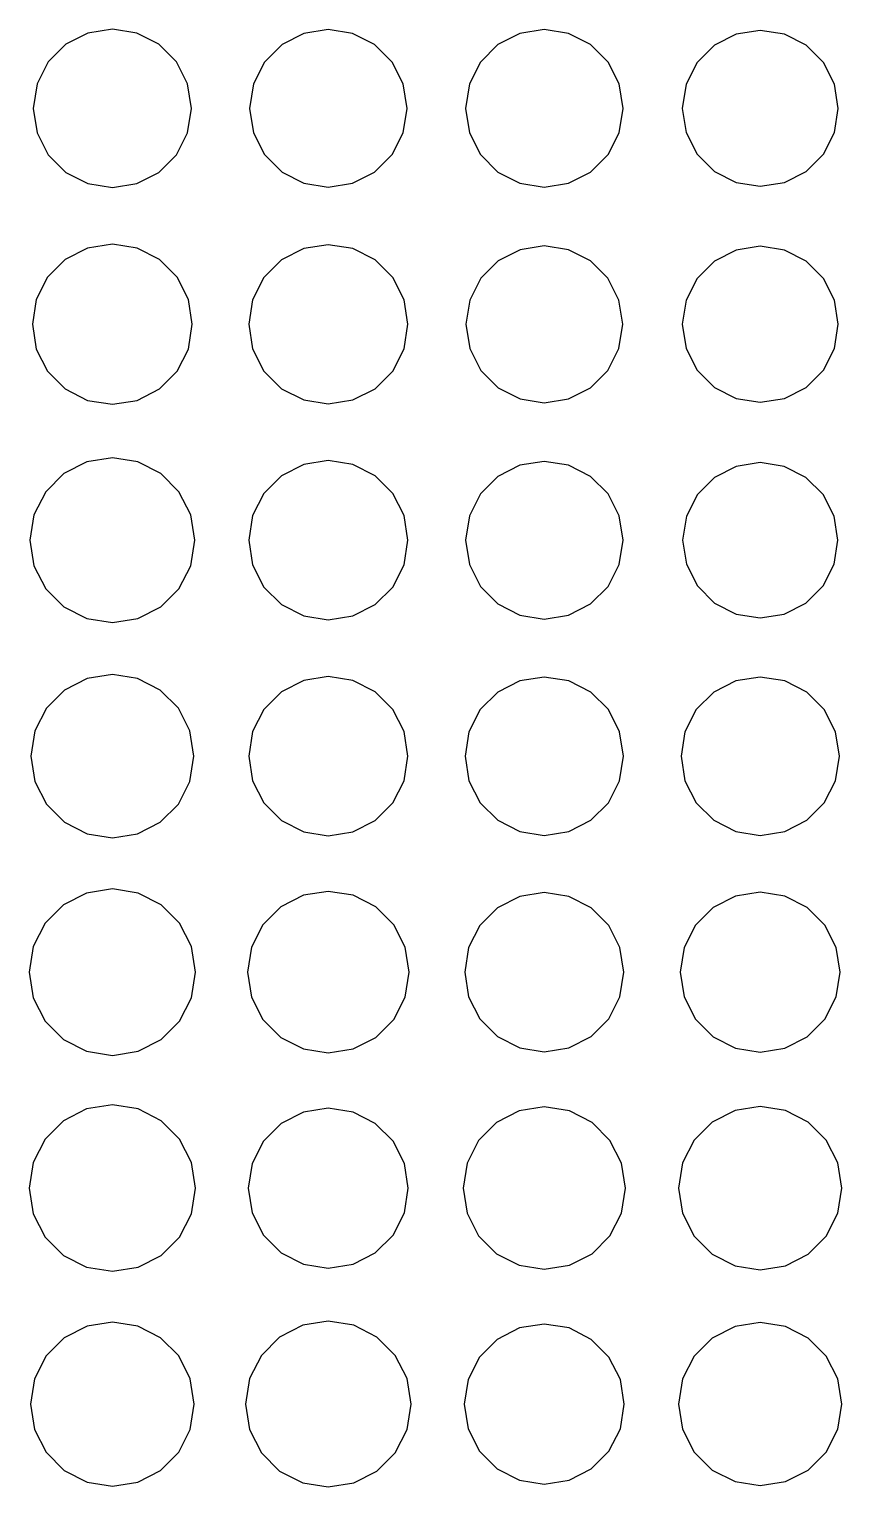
# Model space of a CAD drawing. Header units: metres. Extents: x -319 to 328, y -240 to 246.
# Drawn here: x -317.9 to -250.2, y -3.9 to 117.6 of the extents above; entities that cross this region are included whole.
import ezdxf

# ---------------------------------------------------------------- set-up
doc = ezdxf.new("R2010")
doc.units = ezdxf.units.M

msp = doc.modelspace()

# ---------------------------------------------------------------- linework, layer by layer
for p, q in [((-313.03952, 117.27698, -415.6922), (-314.8794, 116.33951, -415.6922)), ((-311, 117.600006, -415.6922), (-313.03952, 117.27698, -415.6922)), ((-308.96048, 117.27698, -415.6922), (-311, 117.600006, -415.6922)), ((-307.1206, 116.33951, -415.6922), (-308.96048, 117.27698, -415.6922)), ((-295.0292, 117.24527, -415.6922), (-296.8598, 116.31253, -415.6922)), ((-293, 117.56668, -415.6922), (-295.0292, 117.24527, -415.6922)), ((-290.9708, 117.24527, -415.6922), (-293, 117.56668, -415.6922)), ((-289.1402, 116.31253, -415.6922), (-290.9708, 117.24527, -415.6922)), ((-277.0292, 117.24527, -415.6922), (-278.8598, 116.31253, -415.6922)), ((-275, 117.56668, -415.6922), (-277.0292, 117.24527, -415.6922)), ((-272.9708, 117.24527, -415.6922), (-275, 117.56668, -415.6922)), ((-271.1402, 116.31253, -415.6922), (-272.9708, 117.24527, -415.6922)), ((-259.0086, 117.181854, -415.6922), (-260.82062, 116.258606, -415.6922)), ((-257, 117.5, -415.6922), (-259.0086, 117.181854, -415.6922)), ((-254.9914, 117.181854, -415.6922), (-257, 117.5, -415.6922)), ((-253.1794, 116.258606, -415.6922), (-254.9914, 117.181854, -415.6922)), ((-314.8794, 116.33951, -415.6922), (-316.3395, 114.879395, -415.6922)), ((-305.6605, 114.879395, -415.6922), (-307.1206, 116.33951, -415.6922)), ((-296.8598, 116.31253, -415.6922), (-298.31256, 114.8598, -415.6922)), ((-287.68744, 114.8598, -415.6922), (-289.1402, 116.31253, -415.6922)), ((-278.8598, 116.31253, -415.6922), (-280.31256, 114.8598, -415.6922)), ((-269.68744, 114.8598, -415.6922), (-271.1402, 116.31253, -415.6922)), ((-260.82062, 116.258606, -415.6922), (-262.2586, 114.82062, -415.6922)), ((-251.7414, 114.82062, -415.6922), (-253.1794, 116.258606, -415.6922)), ((-316.3395, 114.879395, -415.6922), (-317.27698, 113.03952, -415.6922)), ((-304.72302, 113.03952, -415.6922), (-305.6605, 114.879395, -415.6922)), ((-298.31256, 114.8598, -415.6922), (-299.24527, 113.029205, -415.6922)), ((-286.75473, 113.029205, -415.6922), (-287.68744, 114.8598, -415.6922)), ((-280.31256, 114.8598, -415.6922), (-281.24527, 113.029205, -415.6922)), ((-268.75473, 113.029205, -415.6922), (-269.68744, 114.8598, -415.6922)), ((-262.2586, 114.82062, -415.6922), (-263.18185, 113.008606, -415.6922)), ((-250.81813, 113.008606, -415.6922), (-251.7414, 114.82062, -415.6922)), ((-317.27698, 113.03952, -415.6922), (-317.6, 111, -415.6922)), ((-304.4, 111, -415.6922), (-304.72302, 113.03952, -415.6922)), ((-299.24527, 113.029205, -415.6922), (-299.56665, 111, -415.6922)), ((-286.43335, 111, -415.6922), (-286.75473, 113.029205, -415.6922)), ((-281.24527, 113.029205, -415.6922), (-281.56665, 111, -415.6922)), ((-268.43335, 111, -415.6922), (-268.75473, 113.029205, -415.6922)), ((-263.18185, 113.008606, -415.6922), (-263.5, 111, -415.6922)), ((-250.5, 111, -415.6922), (-250.81813, 113.008606, -415.6922)), ((-317.6, 111, -415.6922), (-317.27698, 108.96048, -415.6922)), ((-304.72302, 108.96048, -415.6922), (-304.4, 111, -415.6922)), ((-299.56665, 111, -415.6922), (-299.24527, 108.970795, -415.6922)), ((-286.75473, 108.970795, -415.6922), (-286.43335, 111, -415.6922)), ((-281.56665, 111, -415.6922), (-281.24527, 108.970795, -415.6922)), ((-268.75473, 108.970795, -415.6922), (-268.43335, 111, -415.6922)), ((-263.5, 111, -415.6922), (-263.1819, 108.991394, -415.6922)), ((-250.81813, 108.991394, -415.6922), (-250.5, 111, -415.6922)), ((-317.27698, 108.96048, -415.6922), (-316.3395, 107.120605, -415.6922)), ((-305.6605, 107.120605, -415.6922), (-304.72302, 108.96048, -415.6922)), ((-299.24527, 108.970795, -415.6922), (-298.31256, 107.1402, -415.6922)), ((-287.68744, 107.1402, -415.6922), (-286.75473, 108.970795, -415.6922)), ((-281.24527, 108.970795, -415.6922), (-280.31256, 107.1402, -415.6922)), ((-269.68744, 107.1402, -415.6922), (-268.75473, 108.970795, -415.6922)), ((-263.1819, 108.991394, -415.6922), (-262.2586, 107.17938, -415.6922)), ((-251.7414, 107.17938, -415.6922), (-250.81813, 108.991394, -415.6922)), ((-316.3395, 107.120605, -415.6922), (-314.8794, 105.66049, -415.6922)), ((-307.1206, 105.66049, -415.6922), (-305.6605, 107.120605, -415.6922)), ((-298.31256, 107.1402, -415.6922), (-296.8598, 105.68747, -415.6922)), ((-289.1402, 105.68744, -415.6922), (-287.68744, 107.1402, -415.6922)), ((-280.31256, 107.1402, -415.6922), (-278.8598, 105.68747, -415.6922)), ((-271.1402, 105.68744, -415.6922), (-269.68744, 107.1402, -415.6922)), ((-262.2586, 107.17938, -415.6922), (-260.82062, 105.741394, -415.6922)), ((-253.1794, 105.741394, -415.6922), (-251.7414, 107.17938, -415.6922)), ((-260.82062, 105.741394, -415.6922), (-259.0086, 104.818146, -415.6922)), ((-254.9914, 104.818146, -415.6922), (-253.1794, 105.741394, -415.6922)), ((-314.8794, 105.66049, -415.6922), (-313.03952, 104.72302, -415.6922)), ((-313.03952, 104.72302, -415.6922), (-311, 104.399994, -415.6922)), ((-311, 104.399994, -415.6922), (-308.96048, 104.72302, -415.6922)), ((-308.96048, 104.72302, -415.6922), (-307.1206, 105.66049, -415.6922)), ((-296.8598, 105.68747, -415.6922), (-295.0292, 104.75473, -415.6922)), ((-295.0292, 104.75473, -415.6922), (-293, 104.43332, -415.6922)), ((-293, 104.43332, -415.6922), (-290.9708, 104.75473, -415.6922)), ((-290.9708, 104.75473, -415.6922), (-289.1402, 105.68744, -415.6922)), ((-278.8598, 105.68747, -415.6922), (-277.0292, 104.75473, -415.6922)), ((-277.0292, 104.75473, -415.6922), (-275, 104.43332, -415.6922)), ((-275, 104.43332, -415.6922), (-272.9708, 104.75473, -415.6922)), ((-272.9708, 104.75473, -415.6922), (-271.1402, 105.68744, -415.6922)), ((-259.0086, 104.818146, -415.6922), (-257, 104.5, -415.6922)), ((-257, 104.5, -415.6922), (-254.9914, 104.818146, -415.6922)), ((-311, 99.66666, -415.6922), (-313.06012, 99.34036, -415.6922)), ((-308.93988, 99.34036, -415.6922), (-311, 99.66666, -415.6922)), ((-293, 99.63333, -415.6922), (-295.0498, 99.308685, -415.6922)), ((-290.9502, 99.308685, -415.6922), (-293, 99.63333, -415.6922)), ((-313.06012, 99.34036, -415.6922), (-314.91858, 98.39343, -415.6922)), ((-307.08142, 98.39343, -415.6922), (-308.93988, 99.34036, -415.6922)), ((-295.0498, 99.308685, -415.6922), (-296.899, 98.366486, -415.6922)), ((-289.101, 98.366486, -415.6922), (-290.9502, 99.308685, -415.6922)), ((-277.01892, 99.21356, -415.6922), (-278.8402, 98.28558, -415.6922)), ((-275, 99.533325, -415.6922), (-277.01892, 99.21356, -415.6922)), ((-272.98108, 99.21356, -415.6922), (-275, 99.533325, -415.6922)), ((-271.1598, 98.28558, -415.6922), (-272.98108, 99.21356, -415.6922)), ((-259.0086, 99.181854, -415.6922), (-260.82062, 98.258606, -415.6922)), ((-257, 99.5, -415.6922), (-259.0086, 99.181854, -415.6922)), ((-254.9914, 99.181854, -415.6922), (-257, 99.5, -415.6922)), ((-253.1794, 98.258606, -415.6922), (-254.9914, 99.181854, -415.6922)), ((-314.91858, 98.39343, -415.6922), (-316.39343, 96.91858, -415.6922)), ((-305.60657, 96.91858, -415.6922), (-307.08142, 98.39343, -415.6922)), ((-296.899, 98.366486, -415.6922), (-298.3665, 96.89899, -415.6922)), ((-287.6335, 96.89899, -415.6922), (-289.101, 98.366486, -415.6922)), ((-278.8402, 98.28558, -415.6922), (-280.28558, 96.84021, -415.6922)), ((-269.71442, 96.84021, -415.6922), (-271.1598, 98.28558, -415.6922)), ((-260.82062, 98.258606, -415.6922), (-262.2586, 96.82062, -415.6922)), ((-251.7414, 96.82062, -415.6922), (-253.1794, 98.258606, -415.6922)), ((-316.39343, 96.91858, -415.6922), (-317.34036, 95.06012, -415.6922)), ((-304.65964, 95.06012, -415.6922), (-305.60657, 96.91858, -415.6922)), ((-298.3665, 96.89899, -415.6922), (-299.3087, 95.049805, -415.6922)), ((-286.6913, 95.049805, -415.6922), (-287.6335, 96.89899, -415.6922)), ((-280.28558, 96.84021, -415.6922), (-281.21356, 95.01892, -415.6922)), ((-268.78644, 95.01892, -415.6922), (-269.71442, 96.84021, -415.6922)), ((-262.2586, 96.82062, -415.6922), (-263.18185, 95.008606, -415.6922)), ((-250.81813, 95.008606, -415.6922), (-251.7414, 96.82062, -415.6922)), ((-317.34036, 95.06012, -415.6922), (-317.66666, 93, -415.6922)), ((-304.33334, 93, -415.6922), (-304.65964, 95.06012, -415.6922)), ((-299.3087, 95.049805, -415.6922), (-299.63333, 93, -415.6922)), ((-286.36667, 93, -415.6922), (-286.6913, 95.049805, -415.6922)), ((-281.21356, 95.01892, -415.6922), (-281.53333, 93, -415.6922)), ((-268.46667, 93, -415.6922), (-268.78644, 95.01892, -415.6922)), ((-263.18185, 95.008606, -415.6922), (-263.5, 93, -415.6922)), ((-250.5, 93, -415.6922), (-250.81813, 95.008606, -415.6922)), ((-317.66666, 93, -415.6922), (-317.34036, 90.93988, -415.6922)), ((-304.65964, 90.93988, -415.6922), (-304.33334, 93, -415.6922)), ((-299.63333, 93, -415.6922), (-299.3087, 90.950195, -415.6922)), ((-286.6913, 90.950195, -415.6922), (-286.36667, 93, -415.6922)), ((-281.53333, 93, -415.6922), (-281.21356, 90.98108, -415.6922)), ((-268.78644, 90.98108, -415.6922), (-268.46667, 93, -415.6922)), ((-263.5, 93, -415.6922), (-263.1819, 90.991394, -415.6922)), ((-250.81813, 90.991394, -415.6922), (-250.5, 93, -415.6922)), ((-317.34036, 90.93988, -415.6922), (-316.39343, 89.08142, -415.6922)), ((-305.60657, 89.08142, -415.6922), (-304.65964, 90.93988, -415.6922)), ((-299.3087, 90.950195, -415.6922), (-298.3665, 89.10101, -415.6922)), ((-287.6335, 89.10101, -415.6922), (-286.6913, 90.950195, -415.6922)), ((-281.21356, 90.98108, -415.6922), (-280.28558, 89.15979, -415.6922)), ((-269.71442, 89.15979, -415.6922), (-268.78644, 90.98108, -415.6922)), ((-263.1819, 90.991394, -415.6922), (-262.2586, 89.17938, -415.6922)), ((-251.7414, 89.17938, -415.6922), (-250.81813, 90.991394, -415.6922)), ((-316.39343, 89.08142, -415.6922), (-314.91858, 87.60657, -415.6922)), ((-307.08142, 87.60657, -415.6922), (-305.60657, 89.08142, -415.6922)), ((-298.3665, 89.10101, -415.6922), (-296.899, 87.633514, -415.6922)), ((-289.101, 87.633514, -415.6922), (-287.6335, 89.10101, -415.6922)), ((-280.28558, 89.15979, -415.6922), (-278.8402, 87.71442, -415.6922)), ((-271.1598, 87.71442, -415.6922), (-269.71442, 89.15979, -415.6922)), ((-262.2586, 89.17938, -415.6922), (-260.82062, 87.741394, -415.6922)), ((-253.1794, 87.741394, -415.6922), (-251.7414, 89.17938, -415.6922)), ((-314.91858, 87.60657, -415.6922), (-313.06012, 86.65964, -415.6922)), ((-308.93988, 86.65964, -415.6922), (-307.08142, 87.60657, -415.6922)), ((-296.899, 87.633514, -415.6922), (-295.0498, 86.691315, -415.6922)), ((-290.9502, 86.691315, -415.6922), (-289.101, 87.633514, -415.6922)), ((-278.8402, 87.71442, -415.6922), (-277.01892, 86.78644, -415.6922)), ((-272.98108, 86.78644, -415.6922), (-271.1598, 87.71442, -415.6922)), ((-260.82062, 87.741394, -415.6922), (-259.0086, 86.818146, -415.6922)), ((-254.9914, 86.818146, -415.6922), (-253.1794, 87.741394, -415.6922)), ((-313.06012, 86.65964, -415.6922), (-311, 86.33334, -415.6922)), ((-311, 86.33334, -415.6922), (-308.93988, 86.65964, -415.6922)), ((-295.0498, 86.691315, -415.6922), (-293, 86.36667, -415.6922)), ((-293, 86.36667, -415.6922), (-290.9502, 86.691315, -415.6922)), ((-277.01892, 86.78644, -415.6922), (-275, 86.466675, -415.6922)), ((-275, 86.466675, -415.6922), (-272.98108, 86.78644, -415.6922)), ((-259.0086, 86.818146, -415.6922), (-257, 86.5, -415.6922)), ((-257, 86.5, -415.6922), (-254.9914, 86.818146, -415.6922)), ((-313.12192, 81.53058, -415.6922), (-315.03613, 80.55524, -415.6922)), ((-311, 81.86667, -415.6922), (-313.12192, 81.53058, -415.6922)), ((-308.87808, 81.53058, -415.6922), (-311, 81.86667, -415.6922)), ((-306.96387, 80.55524, -415.6922), (-308.87808, 81.53058, -415.6922)), ((-293, 81.63333, -415.6922), (-295.0498, 81.308685, -415.6922)), ((-290.9502, 81.308685, -415.6922), (-293, 81.63333, -415.6922)), ((-275, 81.56668, -415.6922), (-277.0292, 81.24527, -415.6922)), ((-272.9708, 81.24527, -415.6922), (-275, 81.56668, -415.6922)), ((-257, 81.466675, -415.6922), (-258.99832, 81.15018, -415.6922)), ((-255.0017, 81.15018, -415.6922), (-257, 81.466675, -415.6922)), ((-315.03613, 80.55524, -415.6922), (-316.55524, 79.03613, -415.6922)), ((-305.44476, 79.03613, -415.6922), (-306.96387, 80.55524, -415.6922)), ((-296.899, 80.366486, -415.6922), (-298.3665, 78.89899, -415.6922)), ((-295.0498, 81.308685, -415.6922), (-296.899, 80.366486, -415.6922)), ((-289.101, 80.366486, -415.6922), (-290.9502, 81.308685, -415.6922)), ((-287.6335, 78.89899, -415.6922), (-289.101, 80.366486, -415.6922)), ((-278.8598, 80.31253, -415.6922), (-280.31256, 78.8598, -415.6922)), ((-277.0292, 81.24527, -415.6922), (-278.8598, 80.31253, -415.6922)), ((-271.1402, 80.31253, -415.6922), (-272.9708, 81.24527, -415.6922)), ((-269.68744, 78.8598, -415.6922), (-271.1402, 80.31253, -415.6922)), ((-260.80103, 80.23163, -415.6922), (-262.23163, 78.801025, -415.6922)), ((-258.99832, 81.15018, -415.6922), (-260.80103, 80.23163, -415.6922)), ((-253.19899, 80.23163, -415.6922), (-255.0017, 81.15018, -415.6922)), ((-251.76836, 78.801025, -415.6922), (-253.19899, 80.23163, -415.6922)), ((-316.55524, 79.03613, -415.6922), (-317.53058, 77.12192, -415.6922)), ((-304.46942, 77.12192, -415.6922), (-305.44476, 79.03613, -415.6922)), ((-298.3665, 78.89899, -415.6922), (-299.3087, 77.049805, -415.6922)), ((-286.6913, 77.049805, -415.6922), (-287.6335, 78.89899, -415.6922)), ((-280.31256, 78.8598, -415.6922), (-281.24527, 77.029205, -415.6922)), ((-268.75473, 77.029205, -415.6922), (-269.68744, 78.8598, -415.6922)), ((-262.23163, 78.801025, -415.6922), (-263.15018, 76.99832, -415.6922)), ((-250.84984, 76.99832, -415.6922), (-251.76836, 78.801025, -415.6922)), ((-317.53058, 77.12192, -415.6922), (-317.86667, 75, -415.6922)), ((-304.13333, 75, -415.6922), (-304.46942, 77.12192, -415.6922)), ((-299.3087, 77.049805, -415.6922), (-299.63333, 75, -415.6922)), ((-286.36667, 75, -415.6922), (-286.6913, 77.049805, -415.6922)), ((-281.24527, 77.029205, -415.6922), (-281.56665, 75, -415.6922)), ((-268.43335, 75, -415.6922), (-268.75473, 77.029205, -415.6922)), ((-263.15018, 76.99832, -415.6922), (-263.46667, 75, -415.6922)), ((-250.53333, 75, -415.6922), (-250.84984, 76.99832, -415.6922)), ((-317.86667, 75, -415.6922), (-317.53058, 72.87808, -415.6922)), ((-304.46942, 72.87808, -415.6922), (-304.13333, 75, -415.6922)), ((-299.63333, 75, -415.6922), (-299.3087, 72.950195, -415.6922)), ((-286.6913, 72.950195, -415.6922), (-286.36667, 75, -415.6922)), ((-281.56665, 75, -415.6922), (-281.24527, 72.970795, -415.6922)), ((-268.75473, 72.970795, -415.6922), (-268.43335, 75, -415.6922)), ((-263.46667, 75, -415.6922), (-263.15018, 73.00168, -415.6922)), ((-250.84984, 73.00168, -415.6922), (-250.53333, 75, -415.6922)), ((-299.3087, 72.950195, -415.6922), (-298.3665, 71.10101, -415.6922)), ((-287.6335, 71.10101, -415.6922), (-286.6913, 72.950195, -415.6922)), ((-281.24527, 72.970795, -415.6922), (-280.31256, 71.1402, -415.6922)), ((-269.68744, 71.1402, -415.6922), (-268.75473, 72.970795, -415.6922)), ((-263.15018, 73.00168, -415.6922), (-262.23163, 71.198975, -415.6922)), ((-251.76836, 71.198975, -415.6922), (-250.84984, 73.00168, -415.6922)), ((-317.53058, 72.87808, -415.6922), (-316.55524, 70.96387, -415.6922)), ((-305.44476, 70.96387, -415.6922), (-304.46942, 72.87808, -415.6922)), ((-316.55524, 70.96387, -415.6922), (-315.03613, 69.44476, -415.6922)), ((-306.96387, 69.44476, -415.6922), (-305.44476, 70.96387, -415.6922)), ((-298.3665, 71.10101, -415.6922), (-296.899, 69.633514, -415.6922)), ((-289.101, 69.633514, -415.6922), (-287.6335, 71.10101, -415.6922)), ((-280.31256, 71.1402, -415.6922), (-278.8598, 69.68747, -415.6922)), ((-271.1402, 69.68744, -415.6922), (-269.68744, 71.1402, -415.6922)), ((-262.23163, 71.198975, -415.6922), (-260.80103, 69.76837, -415.6922)), ((-253.19899, 69.76834, -415.6922), (-251.76836, 71.198975, -415.6922)), ((-315.03613, 69.44476, -415.6922), (-313.12192, 68.46942, -415.6922)), ((-308.87808, 68.46942, -415.6922), (-306.96387, 69.44476, -415.6922)), ((-296.899, 69.633514, -415.6922), (-295.0498, 68.691315, -415.6922)), ((-290.9502, 68.691315, -415.6922), (-289.101, 69.633514, -415.6922)), ((-278.8598, 69.68747, -415.6922), (-277.0292, 68.75473, -415.6922)), ((-272.9708, 68.75473, -415.6922), (-271.1402, 69.68744, -415.6922)), ((-260.80103, 69.76837, -415.6922), (-258.99832, 68.84982, -415.6922)), ((-255.00168, 68.84982, -415.6922), (-253.19899, 69.76834, -415.6922)), ((-313.12192, 68.46942, -415.6922), (-311, 68.13333, -415.6922)), ((-311, 68.13333, -415.6922), (-308.87808, 68.46942, -415.6922)), ((-295.0498, 68.691315, -415.6922), (-293, 68.36667, -415.6922)), ((-293, 68.36667, -415.6922), (-290.9502, 68.691315, -415.6922)), ((-277.0292, 68.75473, -415.6922), (-275, 68.43332, -415.6922)), ((-275, 68.43332, -415.6922), (-272.9708, 68.75473, -415.6922)), ((-258.99832, 68.84982, -415.6922), (-257, 68.533325, -415.6922)), ((-257, 68.533325, -415.6922), (-255.00168, 68.84982, -415.6922)), ((-313.10132, 63.467194, -415.6922), (-314.99695, 62.501312, -415.6922)), ((-311, 63.799988, -415.6922), (-313.10132, 63.467194, -415.6922)), ((-308.89868, 63.467194, -415.6922), (-311, 63.799988, -415.6922)), ((-307.00305, 62.501312, -415.6922), (-308.89868, 63.467194, -415.6922)), ((-295.0498, 63.308685, -415.6922), (-296.899, 62.366486, -415.6922)), ((-293, 63.63333, -415.6922), (-295.0498, 63.308685, -415.6922)), ((-290.9502, 63.308685, -415.6922), (-293, 63.63333, -415.6922)), ((-289.101, 62.366486, -415.6922), (-290.9502, 63.308685, -415.6922)), ((-277.03952, 63.276978, -415.6922), (-278.8794, 62.339508, -415.6922)), ((-275, 63.600006, -415.6922), (-277.03952, 63.276978, -415.6922)), ((-272.96048, 63.276978, -415.6922), (-275, 63.600006, -415.6922)), ((-271.1206, 62.339508, -415.6922), (-272.96048, 63.276978, -415.6922)), ((-259.03952, 63.276978, -415.6922), (-260.8794, 62.339508, -415.6922)), ((-257, 63.600006, -415.6922), (-259.03952, 63.276978, -415.6922)), ((-254.96048, 63.276978, -415.6922), (-257, 63.600006, -415.6922)), ((-253.12062, 62.339508, -415.6922), (-254.96048, 63.276978, -415.6922)), ((-314.99695, 62.501312, -415.6922), (-316.5013, 60.99695, -415.6922)), ((-305.4987, 60.99695, -415.6922), (-307.00305, 62.501312, -415.6922)), ((-296.899, 62.366486, -415.6922), (-298.3665, 60.898987, -415.6922)), ((-287.6335, 60.898987, -415.6922), (-289.101, 62.366486, -415.6922)), ((-278.8794, 62.339508, -415.6922), (-280.3395, 60.879395, -415.6922)), ((-269.6605, 60.879395, -415.6922), (-271.1206, 62.339508, -415.6922)), ((-260.8794, 62.339508, -415.6922), (-262.3395, 60.879395, -415.6922)), ((-251.66049, 60.879395, -415.6922), (-253.12062, 62.339508, -415.6922)), ((-316.5013, 60.99695, -415.6922), (-317.4672, 59.10132, -415.6922)), ((-304.5328, 59.10132, -415.6922), (-305.4987, 60.99695, -415.6922)), ((-298.3665, 60.898987, -415.6922), (-299.3087, 59.049805, -415.6922)), ((-286.6913, 59.049805, -415.6922), (-287.6335, 60.898987, -415.6922)), ((-280.3395, 60.879395, -415.6922), (-281.27698, 59.03952, -415.6922)), ((-268.72302, 59.03952, -415.6922), (-269.6605, 60.879395, -415.6922)), ((-262.3395, 60.879395, -415.6922), (-263.27698, 59.03952, -415.6922)), ((-250.72302, 59.03952, -415.6922), (-251.66049, 60.879395, -415.6922)), ((-317.4672, 59.10132, -415.6922), (-317.8, 57, -415.6922)), ((-304.2, 57, -415.6922), (-304.5328, 59.10132, -415.6922)), ((-299.3087, 59.049805, -415.6922), (-299.63333, 57, -415.6922)), ((-286.36667, 57, -415.6922), (-286.6913, 59.049805, -415.6922)), ((-281.27698, 59.03952, -415.6922), (-281.6, 57, -415.6922)), ((-268.4, 57, -415.6922), (-268.72302, 59.03952, -415.6922)), ((-263.27698, 59.03952, -415.6922), (-263.6, 57, -415.6922)), ((-250.4, 57, -415.6922), (-250.72302, 59.03952, -415.6922)), ((-317.8, 57, -415.6922), (-317.4672, 54.89868, -415.6922)), ((-304.5328, 54.89868, -415.6922), (-304.2, 57, -415.6922)), ((-299.63333, 57, -415.6922), (-299.3087, 54.950195, -415.6922)), ((-286.6913, 54.950195, -415.6922), (-286.36667, 57, -415.6922)), ((-281.6, 57, -415.6922), (-281.27698, 54.96048, -415.6922)), ((-268.72302, 54.96048, -415.6922), (-268.4, 57, -415.6922)), ((-263.6, 57, -415.6922), (-263.27698, 54.96048, -415.6922)), ((-250.72302, 54.96048, -415.6922), (-250.4, 57, -415.6922)), ((-317.4672, 54.89868, -415.6922), (-316.5013, 53.00305, -415.6922)), ((-305.4987, 53.00305, -415.6922), (-304.5328, 54.89868, -415.6922)), ((-299.3087, 54.950195, -415.6922), (-298.3665, 53.101013, -415.6922)), ((-287.6335, 53.101013, -415.6922), (-286.6913, 54.950195, -415.6922)), ((-281.27698, 54.96048, -415.6922), (-280.3395, 53.120605, -415.6922)), ((-269.6605, 53.120605, -415.6922), (-268.72302, 54.96048, -415.6922)), ((-263.27698, 54.96048, -415.6922), (-262.3395, 53.120605, -415.6922)), ((-251.66049, 53.120605, -415.6922), (-250.72302, 54.96048, -415.6922)), ((-316.5013, 53.00305, -415.6922), (-314.99695, 51.498688, -415.6922)), ((-307.00305, 51.498688, -415.6922), (-305.4987, 53.00305, -415.6922)), ((-298.3665, 53.101013, -415.6922), (-296.899, 51.633514, -415.6922)), ((-289.101, 51.633514, -415.6922), (-287.6335, 53.101013, -415.6922)), ((-280.3395, 53.120605, -415.6922), (-278.8794, 51.660492, -415.6922)), ((-271.1206, 51.660492, -415.6922), (-269.6605, 53.120605, -415.6922)), ((-262.3395, 53.120605, -415.6922), (-260.8794, 51.660492, -415.6922)), ((-253.12062, 51.660492, -415.6922), (-251.66049, 53.120605, -415.6922)), ((-314.99695, 51.498688, -415.6922), (-313.10132, 50.532806, -415.6922)), ((-308.89868, 50.532806, -415.6922), (-307.00305, 51.498688, -415.6922)), ((-296.899, 51.633514, -415.6922), (-295.0498, 50.691315, -415.6922)), ((-290.9502, 50.691315, -415.6922), (-289.101, 51.633514, -415.6922)), ((-278.8794, 51.660492, -415.6922), (-277.03952, 50.723022, -415.6922)), ((-272.96048, 50.723022, -415.6922), (-271.1206, 51.660492, -415.6922)), ((-260.8794, 51.660492, -415.6922), (-259.03952, 50.723022, -415.6922)), ((-254.96048, 50.723022, -415.6922), (-253.12062, 51.660492, -415.6922)), ((-313.10132, 50.532806, -415.6922), (-311, 50.200012, -415.6922)), ((-311, 50.200012, -415.6922), (-308.89868, 50.532806, -415.6922)), ((-295.0498, 50.691315, -415.6922), (-293, 50.36667, -415.6922)), ((-293, 50.36667, -415.6922), (-290.9502, 50.691315, -415.6922)), ((-277.03952, 50.723022, -415.6922), (-275, 50.399994, -415.6922)), ((-275, 50.399994, -415.6922), (-272.96048, 50.723022, -415.6922)), ((-259.03952, 50.723022, -415.6922), (-257, 50.399994, -415.6922)), ((-257, 50.399994, -415.6922), (-254.96048, 50.723022, -415.6922)), ((-313.14252, 45.593994, -415.6922), (-315.07532, 44.60919, -415.6922)), ((-311, 45.93332, -415.6922), (-313.14252, 45.593994, -415.6922)), ((-308.85748, 45.593994, -415.6922), (-311, 45.93332, -415.6922)), ((-306.92468, 44.60919, -415.6922), (-308.85748, 45.593994, -415.6922)), ((-295.08072, 45.403778, -415.6922), (-296.95776, 44.447388, -415.6922)), ((-293, 45.733337, -415.6922), (-295.08072, 45.403778, -415.6922)), ((-290.91928, 45.403778, -415.6922), (-293, 45.733337, -415.6922)), ((-289.04224, 44.447388, -415.6922), (-290.91928, 45.403778, -415.6922)), ((-277.0498, 45.308685, -415.6922), (-278.899, 44.366486, -415.6922)), ((-275, 45.63333, -415.6922), (-277.0498, 45.308685, -415.6922)), ((-272.9502, 45.308685, -415.6922), (-275, 45.63333, -415.6922)), ((-271.101, 44.366486, -415.6922), (-272.9502, 45.308685, -415.6922)), ((-259.06012, 45.340363, -415.6922), (-260.91858, 44.393433, -415.6922)), ((-257, 45.666656, -415.6922), (-259.06012, 45.340363, -415.6922)), ((-254.93988, 45.340363, -415.6922), (-257, 45.666656, -415.6922)), ((-253.08142, 44.393433, -415.6922), (-254.93988, 45.340363, -415.6922)), ((-315.07532, 44.60919, -415.6922), (-316.6092, 43.075317, -415.6922)), ((-305.3908, 43.075317, -415.6922), (-306.92468, 44.60919, -415.6922)), ((-296.95776, 44.447388, -415.6922), (-298.4474, 42.957764, -415.6922)), ((-287.5526, 42.957764, -415.6922), (-289.04224, 44.447388, -415.6922)), ((-278.899, 44.366486, -415.6922), (-280.3665, 42.898987, -415.6922)), ((-269.6335, 42.898987, -415.6922), (-271.101, 44.366486, -415.6922)), ((-260.91858, 44.393433, -415.6922), (-262.39343, 42.91858, -415.6922)), ((-251.60655, 42.91858, -415.6922), (-253.08142, 44.393433, -415.6922)), ((-316.6092, 43.075317, -415.6922), (-317.594, 41.142517, -415.6922)), ((-304.406, 41.142517, -415.6922), (-305.3908, 43.075317, -415.6922)), ((-298.4474, 42.957764, -415.6922), (-299.40378, 41.08072, -415.6922)), ((-286.59622, 41.08072, -415.6922), (-287.5526, 42.957764, -415.6922)), ((-280.3665, 42.898987, -415.6922), (-281.3087, 41.049805, -415.6922)), ((-268.6913, 41.049805, -415.6922), (-269.6335, 42.898987, -415.6922)), ((-262.39343, 42.91858, -415.6922), (-263.3404, 41.06012, -415.6922)), ((-250.65962, 41.06012, -415.6922), (-251.60655, 42.91858, -415.6922)), ((-317.594, 41.142517, -415.6922), (-317.93332, 39, -415.6922)), ((-304.06668, 39, -415.6922), (-304.406, 41.142517, -415.6922)), ((-299.40378, 41.08072, -415.6922), (-299.73334, 39, -415.6922)), ((-286.26666, 39, -415.6922), (-286.59622, 41.08072, -415.6922)), ((-281.3087, 41.049805, -415.6922), (-281.63333, 39, -415.6922)), ((-268.36667, 39, -415.6922), (-268.6913, 41.049805, -415.6922)), ((-263.3404, 41.06012, -415.6922), (-263.66666, 39, -415.6922)), ((-250.33334, 39, -415.6922), (-250.65962, 41.06012, -415.6922)), ((-317.93332, 39, -415.6922), (-317.594, 36.857483, -415.6922)), ((-304.406, 36.857483, -415.6922), (-304.06668, 39, -415.6922)), ((-299.73334, 39, -415.6922), (-299.40378, 36.91928, -415.6922)), ((-286.59622, 36.91928, -415.6922), (-286.26666, 39, -415.6922)), ((-281.63333, 39, -415.6922), (-281.3087, 36.950195, -415.6922)), ((-268.6913, 36.950195, -415.6922), (-268.36667, 39, -415.6922)), ((-263.66666, 39, -415.6922), (-263.3404, 36.93988, -415.6922)), ((-250.65962, 36.93988, -415.6922), (-250.33334, 39, -415.6922)), ((-317.594, 36.857483, -415.6922), (-316.6092, 34.924683, -415.6922)), ((-305.3908, 34.924683, -415.6922), (-304.406, 36.857483, -415.6922)), ((-299.40378, 36.91928, -415.6922), (-298.4474, 35.042236, -415.6922)), ((-287.5526, 35.042236, -415.6922), (-286.59622, 36.91928, -415.6922)), ((-281.3087, 36.950195, -415.6922), (-280.3665, 35.101013, -415.6922)), ((-269.6335, 35.101013, -415.6922), (-268.6913, 36.950195, -415.6922)), ((-263.3404, 36.93988, -415.6922), (-262.39343, 35.08142, -415.6922)), ((-251.60655, 35.08142, -415.6922), (-250.65962, 36.93988, -415.6922)), ((-316.6092, 34.924683, -415.6922), (-315.07532, 33.39081, -415.6922)), ((-306.92468, 33.39081, -415.6922), (-305.3908, 34.924683, -415.6922)), ((-298.4474, 35.042236, -415.6922), (-296.95776, 33.552612, -415.6922)), ((-289.04224, 33.552612, -415.6922), (-287.5526, 35.042236, -415.6922)), ((-280.3665, 35.101013, -415.6922), (-278.899, 33.633514, -415.6922)), ((-271.101, 33.633514, -415.6922), (-269.6335, 35.101013, -415.6922)), ((-262.39343, 35.08142, -415.6922), (-260.91858, 33.606567, -415.6922)), ((-253.08144, 33.606567, -415.6922), (-251.60655, 35.08142, -415.6922)), ((-315.07532, 33.39081, -415.6922), (-313.14252, 32.406006, -415.6922)), ((-308.85748, 32.406006, -415.6922), (-306.92468, 33.39081, -415.6922)), ((-296.95776, 33.552612, -415.6922), (-295.08072, 32.596222, -415.6922)), ((-290.91928, 32.596222, -415.6922), (-289.04224, 33.552612, -415.6922)), ((-278.899, 33.633514, -415.6922), (-277.0498, 32.691315, -415.6922)), ((-272.9502, 32.691315, -415.6922), (-271.101, 33.633514, -415.6922)), ((-260.91858, 33.606567, -415.6922), (-259.06012, 32.659637, -415.6922)), ((-254.93988, 32.659637, -415.6922), (-253.08144, 33.606567, -415.6922)), ((-313.14252, 32.406006, -415.6922), (-311, 32.06668, -415.6922)), ((-311, 32.06668, -415.6922), (-308.85748, 32.406006, -415.6922)), ((-295.08072, 32.596222, -415.6922), (-293, 32.266663, -415.6922)), ((-293, 32.266663, -415.6922), (-290.91928, 32.596222, -415.6922)), ((-277.0498, 32.691315, -415.6922), (-275, 32.36667, -415.6922)), ((-275, 32.36667, -415.6922), (-272.9502, 32.691315, -415.6922)), ((-259.06012, 32.659637, -415.6922), (-257, 32.333344, -415.6922)), ((-257, 32.333344, -415.6922), (-254.93988, 32.659637, -415.6922)), ((-313.14252, 27.593994, -415.6922), (-315.07532, 26.609192, -415.6922)), ((-311, 27.93332, -415.6922), (-313.14252, 27.593994, -415.6922)), ((-308.85748, 27.593994, -415.6922), (-311, 27.93332, -415.6922)), ((-306.92468, 26.609192, -415.6922), (-308.85748, 27.593994, -415.6922)), ((-295.06012, 27.340363, -415.6922), (-296.91858, 26.393433, -415.6922)), ((-293, 27.666656, -415.6922), (-295.06012, 27.340363, -415.6922)), ((-290.93988, 27.340363, -415.6922), (-293, 27.666656, -415.6922)), ((-289.08142, 26.393433, -415.6922), (-290.93988, 27.340363, -415.6922)), ((-277.091, 27.435486, -415.6922), (-278.97736, 26.474335, -415.6922)), ((-275, 27.766663, -415.6922), (-277.091, 27.435486, -415.6922)), ((-272.909, 27.435486, -415.6922), (-275, 27.766663, -415.6922)), ((-271.02264, 26.474335, -415.6922), (-272.909, 27.435486, -415.6922)), ((-259.10132, 27.467194, -415.6922), (-260.99695, 26.501312, -415.6922)), ((-257, 27.799988, -415.6922), (-259.10132, 27.467194, -415.6922)), ((-254.89868, 27.467194, -415.6922), (-257, 27.799988, -415.6922)), ((-253.00305, 26.501312, -415.6922), (-254.89868, 27.467194, -415.6922)), ((-315.07532, 26.609192, -415.6922), (-316.6092, 25.075317, -415.6922)), ((-305.3908, 25.075317, -415.6922), (-306.92468, 26.609192, -415.6922)), ((-296.91858, 26.393433, -415.6922), (-298.39343, 24.91858, -415.6922)), ((-287.60657, 24.91858, -415.6922), (-289.08142, 26.393433, -415.6922)), ((-278.97736, 26.474335, -415.6922), (-280.47437, 24.977356, -415.6922)), ((-269.52563, 24.977356, -415.6922), (-271.02264, 26.474335, -415.6922)), ((-260.99695, 26.501312, -415.6922), (-262.5013, 24.996948, -415.6922)), ((-251.49869, 24.996948, -415.6922), (-253.00305, 26.501312, -415.6922)), ((-316.6092, 25.075317, -415.6922), (-317.594, 23.142517, -415.6922)), ((-304.406, 23.142517, -415.6922), (-305.3908, 25.075317, -415.6922)), ((-298.39343, 24.91858, -415.6922), (-299.34036, 23.06012, -415.6922)), ((-286.6596, 23.06012, -415.6922), (-287.60657, 24.91858, -415.6922)), ((-280.47437, 24.977356, -415.6922), (-281.4355, 23.091003, -415.6922)), ((-268.5645, 23.091003, -415.6922), (-269.52563, 24.977356, -415.6922)), ((-262.5013, 24.996948, -415.6922), (-263.4672, 23.101318, -415.6922)), ((-250.5328, 23.101318, -415.6922), (-251.49869, 24.996948, -415.6922)), ((-317.594, 23.142517, -415.6922), (-317.93332, 21, -415.6922)), ((-304.06668, 21, -415.6922), (-304.406, 23.142517, -415.6922)), ((-281.4355, 23.091003, -415.6922), (-281.76666, 21, -415.6922)), ((-268.23334, 21, -415.6922), (-268.5645, 23.091003, -415.6922)), ((-263.4672, 23.101318, -415.6922), (-263.8, 21, -415.6922)), ((-250.2, 21, -415.6922), (-250.5328, 23.101318, -415.6922)), ((-299.34036, 23.06012, -415.6922), (-299.66666, 21, -415.6922)), ((-286.33334, 21, -415.6922), (-286.6596, 23.06012, -415.6922)), ((-317.93332, 21, -415.6922), (-317.594, 18.857483, -415.6922)), ((-304.406, 18.857483, -415.6922), (-304.06668, 21, -415.6922)), ((-299.66666, 21, -415.6922), (-299.3404, 18.93988, -415.6922)), ((-286.6596, 18.93988, -415.6922), (-286.33334, 21, -415.6922)), ((-281.76666, 21, -415.6922), (-281.4355, 18.908997, -415.6922)), ((-268.5645, 18.908997, -415.6922), (-268.23334, 21, -415.6922)), ((-263.8, 21, -415.6922), (-263.4672, 18.898682, -415.6922)), ((-250.5328, 18.898682, -415.6922), (-250.2, 21, -415.6922)), ((-317.594, 18.857483, -415.6922), (-316.6092, 16.924683, -415.6922)), ((-305.3908, 16.924683, -415.6922), (-304.406, 18.857483, -415.6922)), ((-299.3404, 18.93988, -415.6922), (-298.39343, 17.08142, -415.6922)), ((-287.60657, 17.08142, -415.6922), (-286.6596, 18.93988, -415.6922)), ((-281.4355, 18.908997, -415.6922), (-280.47437, 17.022644, -415.6922)), ((-269.52567, 17.022644, -415.6922), (-268.5645, 18.908997, -415.6922)), ((-263.4672, 18.898682, -415.6922), (-262.5013, 17.003052, -415.6922)), ((-251.49869, 17.003052, -415.6922), (-250.5328, 18.898682, -415.6922)), ((-298.39343, 17.08142, -415.6922), (-296.91858, 15.606552, -415.6922)), ((-289.08142, 15.606552, -415.6922), (-287.60657, 17.08142, -415.6922)), ((-280.47437, 17.022644, -415.6922), (-278.97736, 15.52565, -415.6922)), ((-271.02264, 15.52565, -415.6922), (-269.52567, 17.022644, -415.6922)), ((-316.6092, 16.924683, -415.6922), (-315.07532, 15.390823, -415.6922)), ((-306.92468, 15.390808, -415.6922), (-305.3908, 16.924683, -415.6922)), ((-262.5013, 17.003052, -415.6922), (-260.99695, 15.498688, -415.6922)), ((-253.00305, 15.498688, -415.6922), (-251.49869, 17.003052, -415.6922)), ((-315.07532, 15.390823, -415.6922), (-313.14252, 14.406006, -415.6922)), ((-308.85748, 14.406006, -415.6922), (-306.92468, 15.390808, -415.6922)), ((-296.91858, 15.606552, -415.6922), (-295.06012, 14.659622, -415.6922)), ((-295.06012, 14.659622, -415.6922), (-293, 14.333328, -415.6922)), ((-293, 14.333328, -415.6922), (-290.93988, 14.659622, -415.6922)), ((-290.93988, 14.659622, -415.6922), (-289.08142, 15.606552, -415.6922)), ((-278.97736, 15.52565, -415.6922), (-277.091, 14.564514, -415.6922)), ((-272.909, 14.564514, -415.6922), (-271.02264, 15.52565, -415.6922)), ((-260.99695, 15.498688, -415.6922), (-259.10132, 14.532822, -415.6922)), ((-254.89868, 14.532822, -415.6922), (-253.00305, 15.498688, -415.6922)), ((-313.14252, 14.406006, -415.6922), (-311, 14.066666, -415.6922)), ((-311, 14.066666, -415.6922), (-308.85748, 14.406006, -415.6922)), ((-277.091, 14.564514, -415.6922), (-275, 14.233337, -415.6922)), ((-275, 14.233337, -415.6922), (-272.909, 14.564514, -415.6922)), ((-259.10132, 14.532822, -415.6922), (-257, 14.199997, -415.6922)), ((-257, 14.199997, -415.6922), (-254.89868, 14.532822, -415.6922)), ((-311, 9.833328, -415.6922), (-313.1116, 9.498886, -415.6922)), ((-308.8884, 9.498886, -415.6922), (-311, 9.833328, -415.6922)), ((-293, 9.899994, -415.6922), (-295.1322, 9.562286, -415.6922)), ((-290.8678, 9.562286, -415.6922), (-293, 9.899994, -415.6922)), ((-257, 9.800003, -415.6922), (-259.10132, 9.467178, -415.6922)), ((-254.89868, 9.467178, -415.6922), (-257, 9.800003, -415.6922)), ((-315.01654, 8.52829, -415.6922), (-316.5283, 7.016525, -415.6922)), ((-313.1116, 9.498886, -415.6922), (-315.01654, 8.52829, -415.6922)), ((-306.98346, 8.52829, -415.6922), (-308.8884, 9.498886, -415.6922)), ((-305.4717, 7.016525, -415.6922), (-306.98346, 8.52829, -415.6922)), ((-297.05573, 8.582214, -415.6922), (-298.5822, 7.055725, -415.6922)), ((-295.1322, 9.562286, -415.6922), (-297.05573, 8.582214, -415.6922)), ((-288.94427, 8.582214, -415.6922), (-290.8678, 9.562286, -415.6922)), ((-287.4178, 7.055725, -415.6922), (-288.94427, 8.582214, -415.6922)), ((-277.06012, 9.340378, -415.6922), (-278.91858, 8.393448, -415.6922)), ((-275, 9.666672, -415.6922), (-277.06012, 9.340378, -415.6922)), ((-272.93988, 9.340378, -415.6922), (-275, 9.666672, -415.6922)), ((-271.08142, 8.393448, -415.6922), (-272.93988, 9.340378, -415.6922)), ((-259.10132, 9.467178, -415.6922), (-260.99695, 8.501312, -415.6922)), ((-253.00305, 8.501312, -415.6922), (-254.89868, 9.467178, -415.6922)), ((-278.91858, 8.393448, -415.6922), (-280.39343, 6.918564, -415.6922)), ((-269.60657, 6.918564, -415.6922), (-271.08142, 8.393448, -415.6922)), ((-260.99695, 8.501312, -415.6922), (-262.5013, 6.996933, -415.6922)), ((-251.49869, 6.996933, -415.6922), (-253.00305, 8.501312, -415.6922)), ((-316.5283, 7.016525, -415.6922), (-317.49887, 5.111618, -415.6922)), ((-304.5011, 5.111618, -415.6922), (-305.4717, 7.016525, -415.6922)), ((-298.5822, 7.055725, -415.6922), (-299.5623, 5.132217, -415.6922)), ((-286.4377, 5.132217, -415.6922), (-287.4178, 7.055725, -415.6922)), ((-280.39343, 6.918564, -415.6922), (-281.3404, 5.06012, -415.6922)), ((-268.6596, 5.06012, -415.6922), (-269.60657, 6.918564, -415.6922)), ((-262.5013, 6.996933, -415.6922), (-263.4672, 5.101318, -415.6922)), ((-250.5328, 5.101318, -415.6922), (-251.49869, 6.996933, -415.6922)), ((-317.49887, 5.111618, -415.6922), (-317.83334, 3, -415.6922)), ((-304.16666, 3, -415.6922), (-304.5011, 5.111618, -415.6922)), ((-299.5623, 5.132217, -415.6922), (-299.9, 3, -415.6922)), ((-286.1, 3, -415.6922), (-286.4377, 5.132217, -415.6922)), ((-281.3404, 5.06012, -415.6922), (-281.66666, 3, -415.6922)), ((-268.33334, 3, -415.6922), (-268.6596, 5.06012, -415.6922)), ((-263.4672, 5.101318, -415.6922), (-263.8, 3, -415.6922)), ((-250.2, 3, -415.6922), (-250.5328, 5.101318, -415.6922)), ((-317.83334, 3, -415.6922), (-317.4989, 0.888382, -415.6922)), ((-304.5011, 0.888382, -415.6922), (-304.16666, 3, -415.6922)), ((-299.9, 3, -415.6922), (-299.5623, 0.867783, -415.6922)), ((-286.4377, 0.867783, -415.6922), (-286.1, 3, -415.6922)), ((-281.66666, 3, -415.6922), (-281.3404, 0.93988, -415.6922)), ((-268.6596, 0.93988, -415.6922), (-268.33334, 3, -415.6922)), ((-263.8, 3, -415.6922), (-263.4672, 0.898682, -415.6922)), ((-250.5328, 0.898682, -415.6922), (-250.2, 3, -415.6922)), ((-317.4989, 0.888382, -415.6922), (-316.5283, -1.016525, -415.6922)), ((-305.4717, -1.016541, -415.6922), (-304.5011, 0.888382, -415.6922)), ((-299.5623, 0.867783, -415.6922), (-298.5822, -1.055725, -415.6922)), ((-287.4178, -1.055725, -415.6922), (-286.4377, 0.867783, -415.6922)), ((-281.3404, 0.93988, -415.6922), (-280.39343, -0.918564, -415.6922)), ((-269.60657, -0.918564, -415.6922), (-268.6596, 0.93988, -415.6922)), ((-263.4672, 0.898682, -415.6922), (-262.5013, -0.996933, -415.6922)), ((-251.49869, -0.996933, -415.6922), (-250.5328, 0.898682, -415.6922)), ((-316.5283, -1.016525, -415.6922), (-315.01654, -2.528275, -415.6922)), ((-306.98346, -2.52829, -415.6922), (-305.4717, -1.016541, -415.6922)), ((-298.5822, -1.055725, -415.6922), (-297.05573, -2.582214, -415.6922)), ((-288.94427, -2.582214, -415.6922), (-287.4178, -1.055725, -415.6922)), ((-280.39343, -0.918564, -415.6922), (-278.91858, -2.393448, -415.6922)), ((-271.08142, -2.393448, -415.6922), (-269.60657, -0.918564, -415.6922)), ((-262.5013, -0.996933, -415.6922), (-260.99695, -2.501312, -415.6922)), ((-253.00305, -2.501312, -415.6922), (-251.49869, -0.996933, -415.6922)), ((-278.91858, -2.393448, -415.6922), (-277.06012, -3.340378, -415.6922)), ((-272.93988, -3.340378, -415.6922), (-271.08142, -2.393448, -415.6922)), ((-315.01654, -2.528275, -415.6922), (-313.1116, -3.498886, -415.6922)), ((-313.1116, -3.498886, -415.6922), (-311, -3.833328, -415.6922)), ((-311, -3.833328, -415.6922), (-308.8884, -3.498886, -415.6922)), ((-308.8884, -3.498886, -415.6922), (-306.98346, -2.52829, -415.6922)), ((-297.05573, -2.582214, -415.6922), (-295.1322, -3.562286, -415.6922)), ((-295.1322, -3.562286, -415.6922), (-293, -3.899994, -415.6922)), ((-293, -3.899994, -415.6922), (-290.8678, -3.562286, -415.6922)), ((-290.8678, -3.562286, -415.6922), (-288.94427, -2.582214, -415.6922)), ((-277.06012, -3.340378, -415.6922), (-275, -3.666672, -415.6922)), ((-275, -3.666672, -415.6922), (-272.93988, -3.340378, -415.6922)), ((-260.99695, -2.501312, -415.6922), (-259.10132, -3.467178, -415.6922)), ((-259.10132, -3.467178, -415.6922), (-257, -3.800003, -415.6922)), ((-257, -3.800003, -415.6922), (-254.89868, -3.467178, -415.6922)), ((-254.89868, -3.467178, -415.6922), (-253.00305, -2.501312, -415.6922))]:
    msp.add_line(p, q)

doc.saveas('drawing.dxf')
